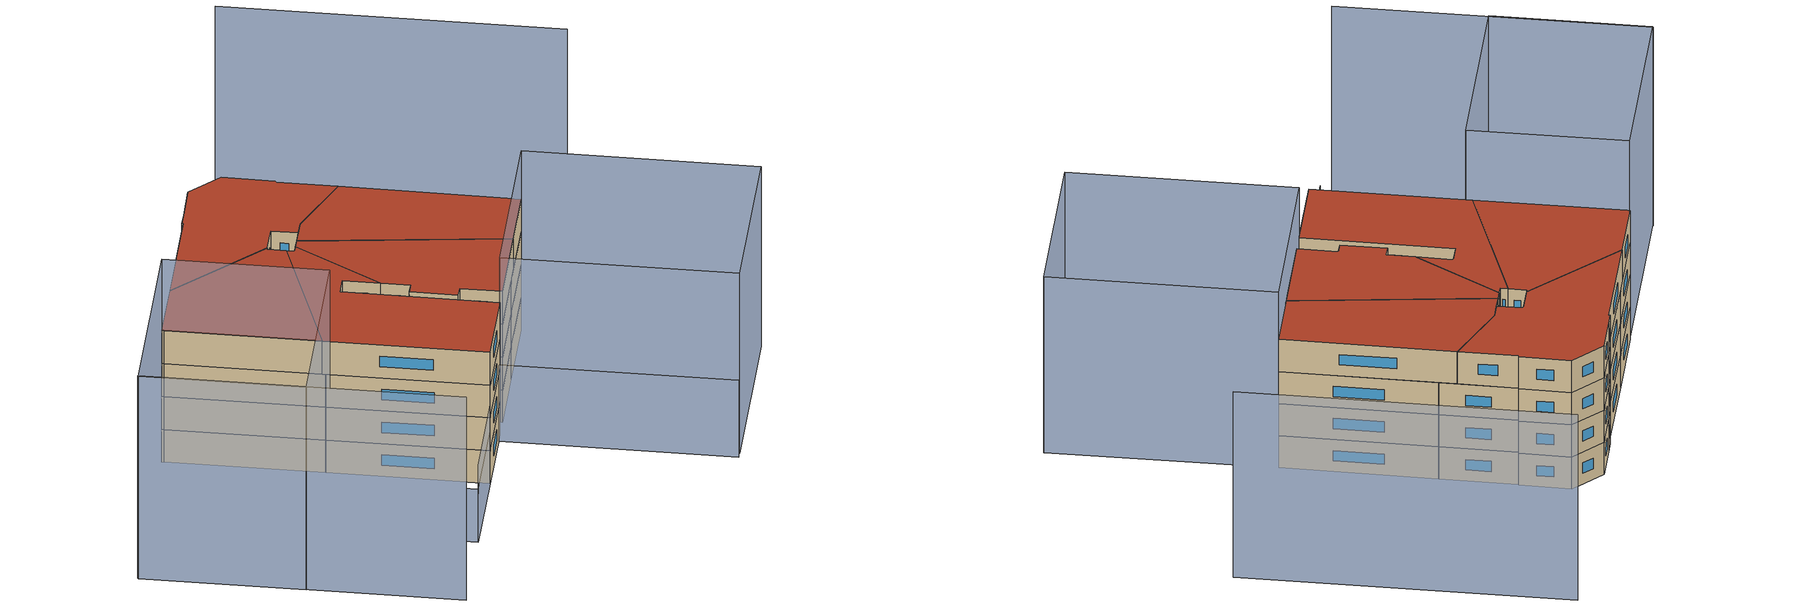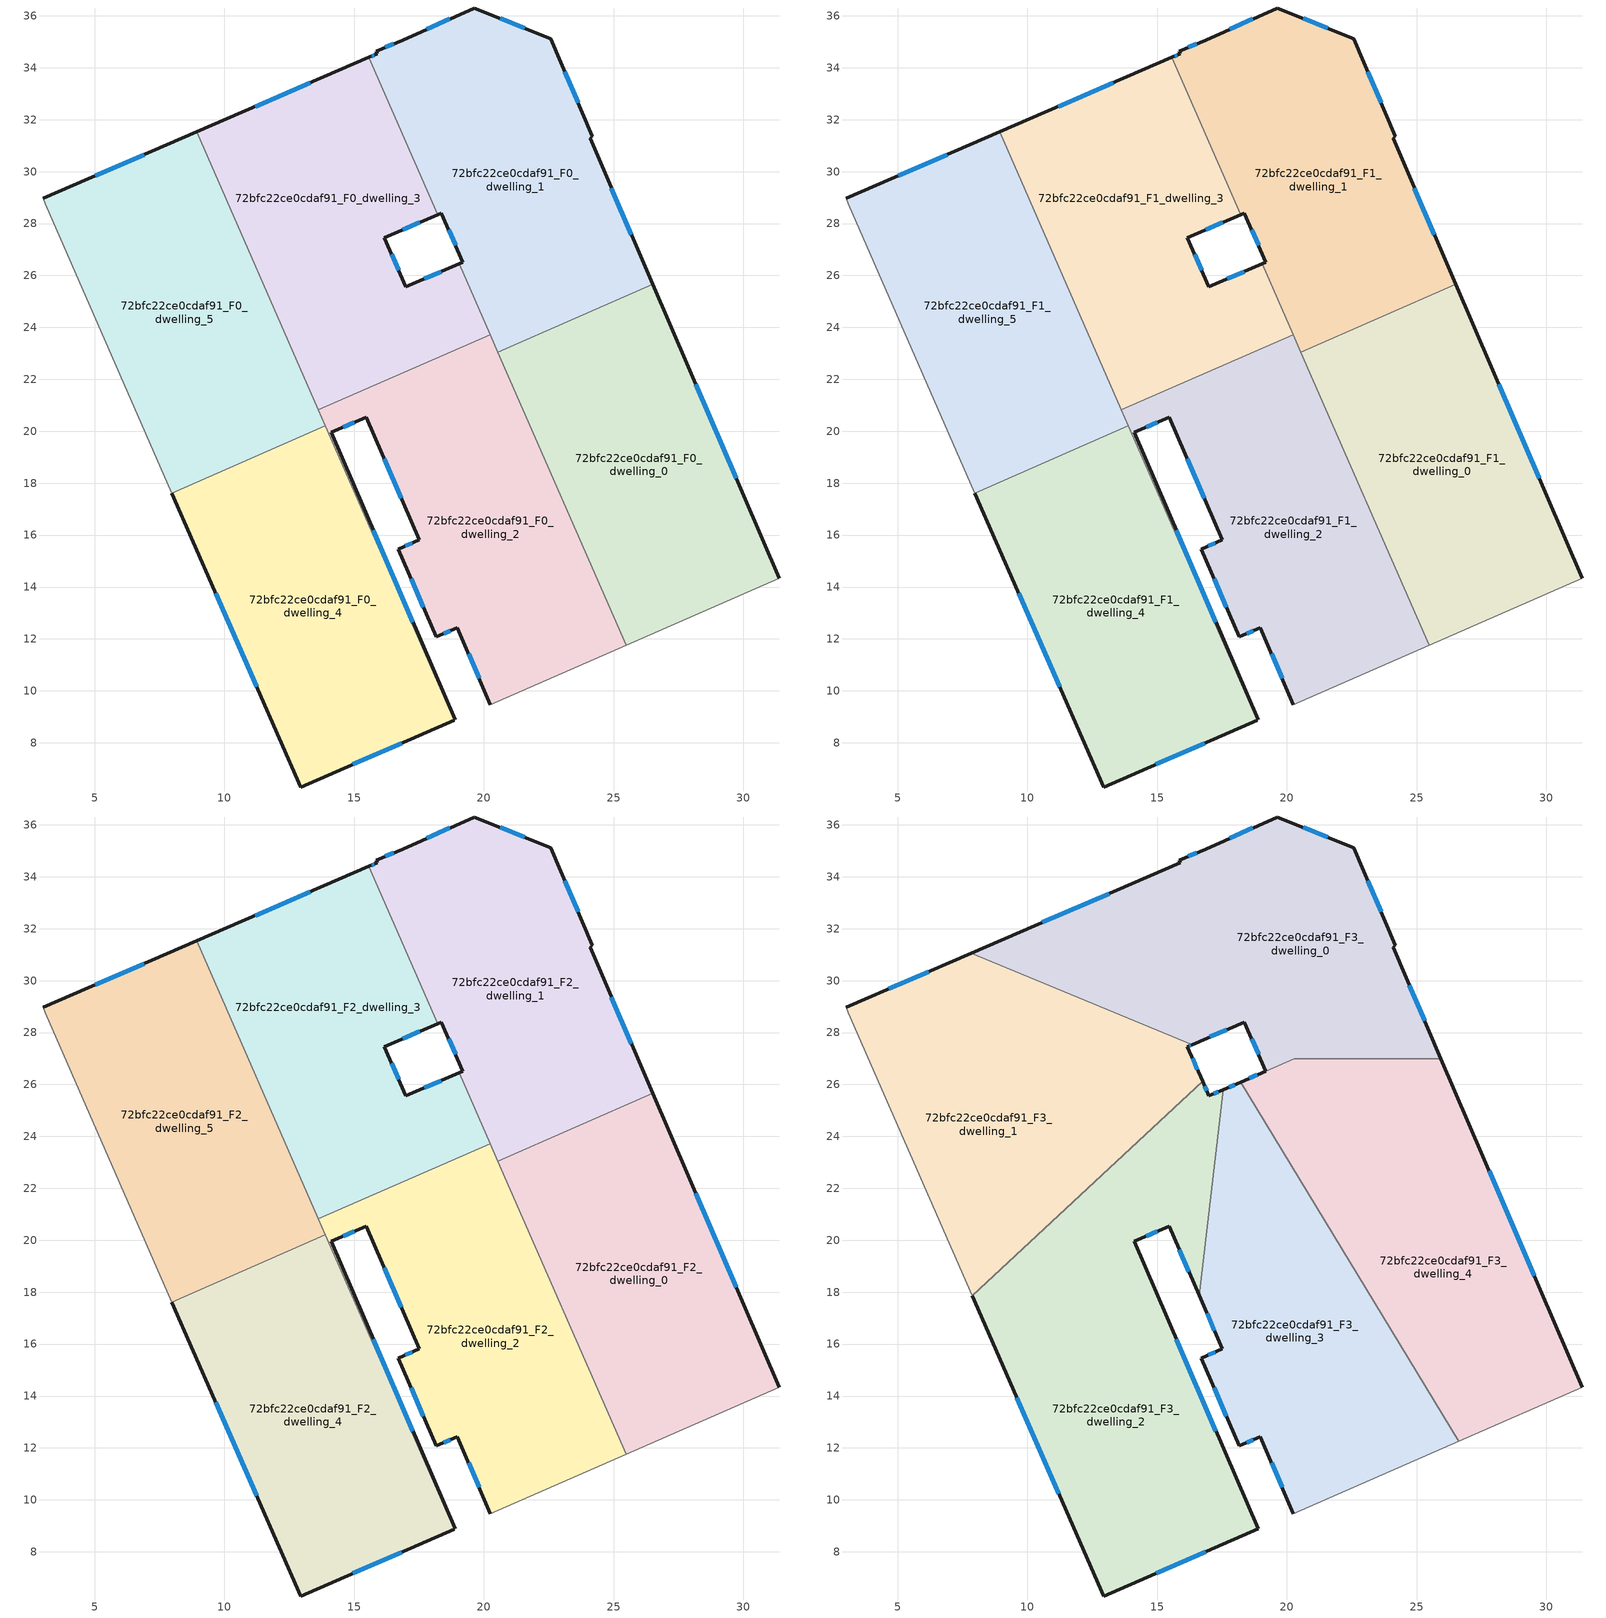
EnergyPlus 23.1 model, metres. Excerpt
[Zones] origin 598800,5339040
72bfc22ce0cdaf91_F0_dwelling_0
 floor ground (EU_floor_Construction): 26.51,25.66 31.38,14.33 25.48,11.76 20.54,23.05 z0
 wall outside (EU_wall_Construction): 31.38,14.33 26.51,25.66 z0:3
 wall to 72bfc22ce0cdaf91_F0_dwelling_1 (EU_wall_Construction): 26.51,25.66 20.54,23.05 z0:3
 wall adiabatic (EU_wall_Construction): 25.48,11.76 31.38,14.33 z0:3
 wall to 72bfc22ce0cdaf91_F0_dwelling_2 (EU_wall_Construction): 20.54,23.05 25.48,11.76 z0:3
 window (EU_Window_Construction): 29.72,18.18 28.16,21.81 z1.02:1.98
72bfc22ce0cdaf91_F0_dwelling_1
 floor ground (EU_floor_Construction): 22.58,35.12 24.17,31.37 24.09,31.28 26.51,25.66 20.54,23.05 19.05,26.45 19.19,26.51 18.36,28.41 18.22,28.34 15.57,34.4 15.9,34.54 15.85,34.64 16.86,35.07 19.62,36.3 z0
 wall outside (EU_wall_Construction): 26.51,25.66 24.09,31.28 24.17,31.37 22.58,35.12 19.62,36.3 16.86,35.07 15.85,34.64 15.9,34.54 15.57,34.4 / 18.22,28.34 18.36,28.41 19.19,26.51 19.05,26.45 z0:3
 wall to 72bfc22ce0cdaf91_F0_dwelling_3 (EU_wall_Construction): 15.57,34.4 18.22,28.34 / 19.05,26.45 20.25,23.72 z0:3
 wall to 72bfc22ce0cdaf91_F0_dwelling_2 (EU_wall_Construction): 20.25,23.72 20.54,23.05 z0:3
 window (EU_Window_Construction): 25.68,27.57 24.91,29.37 / 18.64,27.76 18.91,27.16 / 15.78,34.49 15.68,34.45 / 16.52,34.92 16.2,34.78 / 18.68,35.88 17.8,35.49 / 21.57,35.52 20.63,35.9 / 23.63,32.65 23.12,33.85 z1.02:1.98
72bfc22ce0cdaf91_F0_dwelling_2
 floor ground (EU_floor_Construction): 20.25,23.72 25.48,11.76 20.25,9.47 18.98,12.43 18.17,12.08 16.7,15.46 17.51,15.81 15.47,20.55 14.11,19.95 18.89,8.88 18.85,8.86 13.62,20.82 z0
 wall outside (EU_wall_Construction): 18.89,8.88 14.11,19.95 15.47,20.55 17.51,15.81 16.7,15.46 18.17,12.08 18.98,12.43 20.25,9.47 z0:3
 wall adiabatic (EU_wall_Construction): 18.85,8.86 18.89,8.88 / 20.25,9.47 25.48,11.76 z0:3
 wall to 72bfc22ce0cdaf91_F0_dwelling_3 (EU_wall_Construction): 20.25,23.72 13.62,20.82 z0:3
 wall to 72bfc22ce0cdaf91_F0_dwelling_4 (EU_wall_Construction): 13.89,20.21 18.85,8.86 z0:3
 wall to 72bfc22ce0cdaf91_F0_dwelling_5 (EU_wall_Construction): 13.62,20.82 13.89,20.21 z0:3
 window (EU_Window_Construction): 17.2,14.31 17.67,13.23 / 17.24,15.69 16.98,15.58 / 16.17,18.94 16.82,17.42 / 14.57,20.16 15.01,20.35 / 17.27,12.65 15.74,16.19 / 19.41,11.42 19.82,10.48 / 18.44,12.2 18.71,12.31 z1.02:1.98
72bfc22ce0cdaf91_F0_dwelling_3
 floor ground (EU_floor_Construction): 15.57,34.4 18.22,28.34 16.17,27.46 16.99,25.56 19.05,26.45 20.25,23.72 13.62,20.82 8.93,31.53 z0
 wall outside (EU_wall_Construction): 19.05,26.45 16.99,25.56 16.17,27.46 18.22,28.34 / 15.57,34.4 8.93,31.53 z0:3
 wall to 72bfc22ce0cdaf91_F0_dwelling_5 (EU_wall_Construction): 8.93,31.53 13.62,20.82 z0:3
 window (EU_Window_Construction): 16.87,27.76 17.52,28.04 / 16.71,26.21 16.45,26.81 / 18.35,26.15 17.69,25.87 / 13.31,33.42 11.19,32.51 z1.02:1.98
72bfc22ce0cdaf91_F0_dwelling_4
 floor ground (EU_floor_Construction): 13.89,20.21 18.85,8.86 12.94,6.3 7.98,17.62 z0
 wall outside (EU_wall_Construction): 7.98,17.62 12.94,6.3 18.85,8.86 z0:3
 wall to 72bfc22ce0cdaf91_F0_dwelling_5 (EU_wall_Construction): 13.89,20.21 7.98,17.62 z0:3
 window (EU_Window_Construction): 9.67,13.77 11.25,10.15 / 14.95,7.17 16.84,7.99 z1.02:1.98
72bfc22ce0cdaf91_F0_dwelling_5
 floor ground (EU_floor_Construction): 8.93,31.53 13.89,20.21 7.98,17.62 3.11,28.76 3.03,28.97 z0
 wall outside (EU_wall_Construction): 8.93,31.53 3.03,28.97 z0:3
 wall adiabatic (EU_wall_Construction): 3.03,28.97 3.11,28.76 7.98,17.62 z0:3
 window (EU_Window_Construction): 6.92,30.66 5.04,29.84 z1.02:1.98
72bfc22ce0cdaf91_F1_dwelling_0
 floor to 72bfc22ce0cdaf91_F0_dwelling_0 (EU_floor_Construction): 26.51,25.66 31.38,14.33 25.48,11.76 20.54,23.05 z3
 wall outside (EU_wall_Construction): 31.38,14.33 26.51,25.66 z3:6
 wall to 72bfc22ce0cdaf91_F1_dwelling_1 (EU_wall_Construction): 26.51,25.66 20.54,23.05 z3:6
 wall adiabatic (EU_wall_Construction): 25.48,11.76 31.38,14.33 z3:6
 wall to 72bfc22ce0cdaf91_F1_dwelling_2 (EU_wall_Construction): 20.54,23.05 25.48,11.76 z3:6
 window (EU_Window_Construction): 29.72,18.18 28.16,21.81 z4.02:4.98
72bfc22ce0cdaf91_F1_dwelling_1
 floor to 72bfc22ce0cdaf91_F0_dwelling_1 (EU_floor_Construction): 22.58,35.12 24.17,31.37 24.09,31.28 26.51,25.66 20.54,23.05 19.05,26.45 19.19,26.51 18.36,28.41 18.22,28.34 15.57,34.4 15.9,34.54 15.85,34.64 16.86,35.07 19.62,36.3 z3
 wall outside (EU_wall_Construction): 26.51,25.66 24.09,31.28 24.17,31.37 22.58,35.12 19.62,36.3 16.86,35.07 15.85,34.64 15.9,34.54 15.57,34.4 / 18.22,28.34 18.36,28.41 19.19,26.51 19.05,26.45 z3:6
 wall to 72bfc22ce0cdaf91_F1_dwelling_3 (EU_wall_Construction): 15.57,34.4 18.22,28.34 / 19.05,26.45 20.25,23.72 z3:6
 wall to 72bfc22ce0cdaf91_F1_dwelling_2 (EU_wall_Construction): 20.25,23.72 20.54,23.05 z3:6
 window (EU_Window_Construction): 25.68,27.57 24.91,29.37 / 18.64,27.76 18.91,27.16 / 15.78,34.49 15.68,34.45 / 16.52,34.92 16.2,34.78 / 18.68,35.88 17.8,35.49 / 21.57,35.52 20.63,35.9 / 23.63,32.65 23.12,33.85 z4.02:4.98
72bfc22ce0cdaf91_F1_dwelling_2
 floor to 72bfc22ce0cdaf91_F0_dwelling_2 (EU_floor_Construction): 20.25,23.72 25.48,11.76 20.25,9.47 18.98,12.43 18.17,12.08 16.7,15.46 17.51,15.81 15.47,20.55 14.11,19.95 18.89,8.88 18.85,8.86 13.62,20.82 z3
 wall outside (EU_wall_Construction): 18.89,8.88 14.11,19.95 15.47,20.55 17.51,15.81 16.7,15.46 18.17,12.08 18.98,12.43 20.25,9.47 z3:6
 wall adiabatic (EU_wall_Construction): 18.85,8.86 18.89,8.88 / 20.25,9.47 25.48,11.76 z3:6
 wall to 72bfc22ce0cdaf91_F1_dwelling_3 (EU_wall_Construction): 20.25,23.72 13.62,20.82 z3:6
 wall to 72bfc22ce0cdaf91_F1_dwelling_4 (EU_wall_Construction): 13.89,20.21 18.85,8.86 z3:6
 wall to 72bfc22ce0cdaf91_F1_dwelling_5 (EU_wall_Construction): 13.62,20.82 13.89,20.21 z3:6
 window (EU_Window_Construction): 17.2,14.31 17.67,13.23 / 17.24,15.69 16.98,15.58 / 16.17,18.94 16.82,17.42 / 14.57,20.16 15.01,20.35 / 17.27,12.65 15.74,16.19 / 19.41,11.42 19.82,10.48 / 18.44,12.2 18.71,12.31 z4.02:4.98
72bfc22ce0cdaf91_F1_dwelling_3
 floor to 72bfc22ce0cdaf91_F0_dwelling_3 (EU_floor_Construction): 15.57,34.4 18.22,28.34 16.17,27.46 16.99,25.56 19.05,26.45 20.25,23.72 13.62,20.82 8.93,31.53 z3
 wall outside (EU_wall_Construction): 19.05,26.45 16.99,25.56 16.17,27.46 18.22,28.34 / 15.57,34.4 8.93,31.53 z3:6
 wall to 72bfc22ce0cdaf91_F1_dwelling_5 (EU_wall_Construction): 8.93,31.53 13.62,20.82 z3:6
 window (EU_Window_Construction): 16.87,27.76 17.52,28.04 / 16.71,26.21 16.45,26.81 / 18.35,26.15 17.69,25.87 / 13.31,33.42 11.19,32.51 z4.02:4.98
72bfc22ce0cdaf91_F1_dwelling_4
 floor to 72bfc22ce0cdaf91_F0_dwelling_4 (EU_floor_Construction): 13.89,20.21 18.85,8.86 12.94,6.3 7.98,17.62 z3
 wall outside (EU_wall_Construction): 7.98,17.62 12.94,6.3 18.85,8.86 z3:6
 wall to 72bfc22ce0cdaf91_F1_dwelling_5 (EU_wall_Construction): 13.89,20.21 7.98,17.62 z3:6
 window (EU_Window_Construction): 9.67,13.77 11.25,10.15 / 14.95,7.17 16.84,7.99 z4.02:4.98
72bfc22ce0cdaf91_F1_dwelling_5
 floor to 72bfc22ce0cdaf91_F0_dwelling_5 (EU_floor_Construction): 8.93,31.53 13.89,20.21 7.98,17.62 3.11,28.76 3.03,28.97 z3
 wall outside (EU_wall_Construction): 8.93,31.53 3.03,28.97 z3:6
 wall adiabatic (EU_wall_Construction): 3.03,28.97 3.11,28.76 7.98,17.62 z3:6
 window (EU_Window_Construction): 6.92,30.66 5.04,29.84 z4.02:4.98
72bfc22ce0cdaf91_F2_dwelling_0
 floor to 72bfc22ce0cdaf91_F1_dwelling_0 (EU_floor_Construction): 26.51,25.66 31.38,14.33 25.48,11.76 20.54,23.05 z6
 wall outside (EU_wall_Construction): 31.38,14.33 26.51,25.66 z6:9
 wall to 72bfc22ce0cdaf91_F2_dwelling_1 (EU_wall_Construction): 26.51,25.66 20.54,23.05 z6:9
 wall adiabatic (EU_wall_Construction): 25.48,11.76 31.38,14.33 z6:9
 wall to 72bfc22ce0cdaf91_F2_dwelling_2 (EU_wall_Construction): 20.54,23.05 25.48,11.76 z6:9
 window (EU_Window_Construction): 29.72,18.18 28.16,21.81 z7.02:7.98
72bfc22ce0cdaf91_F2_dwelling_1
 floor to 72bfc22ce0cdaf91_F1_dwelling_1 (EU_floor_Construction): 22.58,35.12 24.17,31.37 24.09,31.28 26.51,25.66 20.54,23.05 19.05,26.45 19.19,26.51 18.36,28.41 18.22,28.34 15.57,34.4 15.9,34.54 15.85,34.64 16.86,35.07 19.62,36.3 z6
 wall outside (EU_wall_Construction): 26.51,25.66 24.09,31.28 24.17,31.37 22.58,35.12 19.62,36.3 16.86,35.07 15.85,34.64 15.9,34.54 15.57,34.4 / 18.22,28.34 18.36,28.41 19.19,26.51 19.05,26.45 z6:9
 wall to 72bfc22ce0cdaf91_F2_dwelling_3 (EU_wall_Construction): 15.57,34.4 18.22,28.34 / 19.05,26.45 20.25,23.72 z6:9
 wall to 72bfc22ce0cdaf91_F2_dwelling_2 (EU_wall_Construction): 20.25,23.72 20.54,23.05 z6:9
 window (EU_Window_Construction): 25.68,27.57 24.91,29.37 / 18.64,27.76 18.91,27.16 / 15.78,34.49 15.68,34.45 / 16.52,34.92 16.2,34.78 / 18.68,35.88 17.8,35.49 / 21.57,35.52 20.63,35.9 / 23.63,32.65 23.12,33.85 z7.02:7.98
72bfc22ce0cdaf91_F2_dwelling_2
 floor to 72bfc22ce0cdaf91_F1_dwelling_2 (EU_floor_Construction): 20.25,23.72 25.48,11.76 20.25,9.47 18.98,12.43 18.17,12.08 16.7,15.46 17.51,15.81 15.47,20.55 14.11,19.95 18.89,8.88 18.85,8.86 13.62,20.82 z6
 wall outside (EU_wall_Construction): 18.89,8.88 14.11,19.95 15.47,20.55 17.51,15.81 16.7,15.46 18.17,12.08 18.98,12.43 20.25,9.47 z6:9
 wall adiabatic (EU_wall_Construction): 18.85,8.86 18.89,8.88 / 20.25,9.47 25.48,11.76 z6:9
 wall to 72bfc22ce0cdaf91_F2_dwelling_3 (EU_wall_Construction): 20.25,23.72 13.62,20.82 z6:9
 wall to 72bfc22ce0cdaf91_F2_dwelling_4 (EU_wall_Construction): 13.89,20.21 18.85,8.86 z6:9
 wall to 72bfc22ce0cdaf91_F2_dwelling_5 (EU_wall_Construction): 13.62,20.82 13.89,20.21 z6:9
 window (EU_Window_Construction): 17.2,14.31 17.67,13.23 / 17.24,15.69 16.98,15.58 / 16.17,18.94 16.82,17.42 / 14.57,20.16 15.01,20.35 / 17.27,12.65 15.74,16.19 / 19.41,11.42 19.82,10.48 / 18.44,12.2 18.71,12.31 z7.02:7.98
72bfc22ce0cdaf91_F2_dwelling_3
 floor to 72bfc22ce0cdaf91_F1_dwelling_3 (EU_floor_Construction): 15.57,34.4 18.22,28.34 16.17,27.46 16.99,25.56 19.05,26.45 20.25,23.72 13.62,20.82 8.93,31.53 z6
 wall outside (EU_wall_Construction): 19.05,26.45 16.99,25.56 16.17,27.46 18.22,28.34 / 15.57,34.4 8.93,31.53 z6:9
 wall to 72bfc22ce0cdaf91_F2_dwelling_5 (EU_wall_Construction): 8.93,31.53 13.62,20.82 z6:9
 window (EU_Window_Construction): 16.87,27.76 17.52,28.04 / 16.71,26.21 16.45,26.81 / 18.35,26.15 17.69,25.87 / 13.31,33.42 11.19,32.51 z7.02:7.98
72bfc22ce0cdaf91_F2_dwelling_4
 floor to 72bfc22ce0cdaf91_F1_dwelling_4 (EU_floor_Construction): 13.89,20.21 18.85,8.86 12.94,6.3 7.98,17.62 z6
 wall outside (EU_wall_Construction): 7.98,17.62 12.94,6.3 18.85,8.86 z6:9
 wall to 72bfc22ce0cdaf91_F2_dwelling_5 (EU_wall_Construction): 13.89,20.21 7.98,17.62 z6:9
 window (EU_Window_Construction): 9.67,13.77 11.25,10.15 / 14.95,7.17 16.84,7.99 z7.02:7.98
 ceiling adiabatic (EU_roof_Construction): 18.85,8.86 13.89,20.21 7.98,17.62 12.94,6.3 z9
72bfc22ce0cdaf91_F2_dwelling_5
 floor to 72bfc22ce0cdaf91_F1_dwelling_5 (EU_floor_Construction): 8.93,31.53 13.89,20.21 7.98,17.62 3.11,28.76 3.03,28.97 z6
 wall outside (EU_wall_Construction): 8.93,31.53 3.03,28.97 z6:9
 wall adiabatic (EU_wall_Construction): 3.03,28.97 3.11,28.76 7.98,17.62 z6:9
 window (EU_Window_Construction): 6.92,30.66 5.04,29.84 z7.02:7.98
72bfc22ce0cdaf91_F3_dwelling_0
 floor to 72bfc22ce0cdaf91_F2_dwelling_1 (EU_floor_Construction): 22.58,35.12 24.17,31.37 24.09,31.28 25.94,26.99 20.28,26.99 19.19,26.51 18.36,28.41 18.22,28.35 15.57,34.4 15.9,34.54 15.85,34.64 16.86,35.07 19.62,36.3 z9
 floor to 72bfc22ce0cdaf91_F2_dwelling_3 (EU_floor_Construction): 15.57,34.4 18.22,28.35 16.35,27.54 9.43,30.4 8.93,31.53 z9
 floor to 72bfc22ce0cdaf91_F2_dwelling_5 (EU_floor_Construction): 8.93,31.53 9.43,30.4 7.84,31.05 z9
 wall outside (EU_wall_Construction): 16.35,27.54 18.36,28.41 19.19,26.51 / 25.94,26.99 24.09,31.28 24.17,31.37 22.58,35.12 19.62,36.3 16.86,35.07 15.85,34.64 15.9,34.54 7.84,31.05 z9:12
 wall to 72bfc22ce0cdaf91_F3_dwelling_1 (EU_wall_Construction): 7.84,31.05 16.35,27.54 z9:12
 wall to 72bfc22ce0cdaf91_F3_dwelling_4 (EU_wall_Construction): 20.29,26.99 25.94,26.99 / 19.19,26.51 20.28,26.99 z9:12
 window (EU_Window_Construction): 17.03,27.83 17.68,28.11 / 13.15,33.35 10.58,32.24 / 16.52,34.92 16.2,34.78 / 18.68,35.88 17.8,35.49 / 21.57,35.52 20.63,35.9 / 23.63,32.65 23.12,33.85 / 25.31,28.45 24.72,29.82 / 18.64,27.76 18.91,27.16 z10.02:10.98
 roof outside (EU_roof_Construction): 25.94,26.99 24.09,31.28 24.17,31.37 22.58,35.12 19.62,36.3 16.86,35.07 15.85,34.64 15.9,34.54 7.84,31.05 16.35,27.54 18.36,28.41 19.19,26.51 20.28,26.99 z12
72bfc22ce0cdaf91_F3_dwelling_1
 floor to 72bfc22ce0cdaf91_F2_dwelling_5 (EU_floor_Construction): 9.43,30.4 12.88,22.52 7.88,17.86 3.11,28.76 3.03,28.97 7.84,31.05 z9
 floor to 72bfc22ce0cdaf91_F2_dwelling_3 (EU_floor_Construction): 16.35,27.54 16.17,27.46 16.75,26.12 12.88,22.52 9.43,30.4 z9
 wall outside (EU_wall_Construction): 7.84,31.05 3.03,28.97 / 16.75,26.12 16.17,27.46 16.35,27.54 z9:12
 wall to 72bfc22ce0cdaf91_F3_dwelling_2 (EU_wall_Construction): 7.88,17.86 16.75,26.12 z9:12
 wall adiabatic (EU_wall_Construction): 3.03,28.97 3.11,28.76 7.88,17.86 z9:12
 window (EU_Window_Construction): 6.2,30.35 4.67,29.68 / 16.23,27.49 16.29,27.51 / 16.55,26.58 16.37,27 z10.02:10.98
 roof outside (EU_roof_Construction): 16.75,26.12 16.17,27.46 16.35,27.54 7.84,31.05 3.03,28.97 3.11,28.76 7.88,17.86 z12
72bfc22ce0cdaf91_F3_dwelling_2
 floor to 72bfc22ce0cdaf91_F2_dwelling_5 (EU_floor_Construction): 12.88,22.52 13.89,20.21 7.98,17.62 7.88,17.86 z9
 floor to 72bfc22ce0cdaf91_F2_dwelling_2 (EU_floor_Construction): 17.14,22.36 16.62,17.89 15.47,20.55 14.11,19.95 18.89,8.88 18.85,8.86 13.62,20.82 z9
 floor to 72bfc22ce0cdaf91_F2_dwelling_3 (EU_floor_Construction): 17.54,25.8 17.14,22.36 13.62,20.82 12.88,22.52 16.75,26.12 16.99,25.56 z9
 floor adiabatic (EU_floor_Construction): 13.89,20.21 18.85,8.86 18.89,8.88 12.94,6.3 7.88,17.86 7.98,17.62 z9
 wall outside (EU_wall_Construction): 7.88,17.86 12.94,6.3 18.89,8.88 14.11,19.95 15.47,20.55 16.62,17.88 / 17.54,25.8 16.99,25.56 16.75,26.12 z9:12
 wall to 72bfc22ce0cdaf91_F3_dwelling_3 (EU_wall_Construction): 16.62,17.88 17.54,25.8 z9:12
 window (EU_Window_Construction): 9.6,13.92 11.22,10.23 / 16.91,25.75 16.83,25.93 / 17.35,25.72 17.18,25.64 / 15.86,19.64 16.23,18.79 / 14.57,20.16 15.01,20.35 / 17.27,12.65 15.74,16.19 / 14.96,7.17 16.87,8 z10.02:10.98
 roof outside (EU_roof_Construction): 18.89,8.88 14.11,19.95 15.47,20.55 16.62,17.88 17.54,25.8 16.99,25.56 16.75,26.12 7.88,17.86 12.94,6.3 z12
72bfc22ce0cdaf91_F3_dwelling_3
 floor to 72bfc22ce0cdaf91_F2_dwelling_2 (EU_floor_Construction): 21.77,20.24 25.48,11.76 20.25,9.47 18.98,12.43 18.17,12.08 16.7,15.46 17.51,15.81 16.62,17.89 17.14,22.36 19.78,23.52 z9
 floor to 72bfc22ce0cdaf91_F2_dwelling_0 (EU_floor_Construction): 21.77,20.24 26.61,12.25 25.48,11.76 z9
 floor to 72bfc22ce0cdaf91_F2_dwelling_3 (EU_floor_Construction): 18.22,26.09 19.78,23.52 17.14,22.36 17.54,25.8 z9
 wall outside (EU_wall_Construction): 16.62,17.88 17.51,15.81 16.7,15.46 18.17,12.08 18.98,12.43 20.25,9.47 / 18.22,26.09 17.54,25.8 z9:12
 wall to 72bfc22ce0cdaf91_F3_dwelling_4 (EU_wall_Construction): 26.61,12.25 18.22,26.09 z9:12
 wall adiabatic (EU_wall_Construction): 20.25,9.47 26.61,12.25 z9:12
 window (EU_Window_Construction): 18.44,12.2 18.71,12.31 / 17.2,14.31 17.67,13.23 / 17.24,15.69 16.98,15.58 / 16.92,17.18 17.21,16.52 / 17.99,25.99 17.77,25.9 / 19.41,11.42 19.82,10.48 z10.02:10.98
 roof outside (EU_roof_Construction): 26.61,12.25 18.22,26.09 17.54,25.8 16.62,17.88 17.51,15.81 16.7,15.46 18.17,12.08 18.98,12.43 20.25,9.47 z12
72bfc22ce0cdaf91_F3_dwelling_4
 floor to 72bfc22ce0cdaf91_F2_dwelling_0 (EU_floor_Construction): 26.51,25.66 31.38,14.33 26.61,12.25 21.77,20.25 20.54,23.05 z9
 floor to 72bfc22ce0cdaf91_F2_dwelling_1 (EU_floor_Construction): 25.94,26.99 26.51,25.66 20.54,23.05 19.05,26.45 20.29,26.99 z9
 floor to 72bfc22ce0cdaf91_F2_dwelling_2 (EU_floor_Construction): 20.25,23.72 21.77,20.25 19.78,23.52 z9
 floor to 72bfc22ce0cdaf91_F2_dwelling_3 (EU_floor_Construction): 19.05,26.45 20.25,23.72 19.78,23.52 18.22,26.09 z9
 wall outside (EU_wall_Construction): 31.38,14.33 25.94,26.99 / 19.18,26.51 18.22,26.09 z9:12
 wall adiabatic (EU_wall_Construction): 26.61,12.25 31.38,14.33 z9:12
 window (EU_Window_Construction): 29.52,18.64 27.79,22.68 / 18.85,26.37 18.55,26.24 z10.02:10.98
 roof outside (EU_roof_Construction): 31.38,14.33 25.94,26.99 20.29,26.99 18.22,26.09 26.61,12.25 z12
shading: 5.91,3.24 18.04,8.54 / 18.04,8.54 25.28,-8.04 z0:7; 18.52,8.71 31.38,14.33 / 31.38,14.33 38.6,-2.23 / 38.6,-2.23 25.75,-7.84 / 25.75,-7.84 18.52,8.71 z0:16.4; -10.95,22.88 -1.07,0.21 / -11,22.81 3.06,28.94 / 3.06,28.94 8.11,17.35 / 8.11,17.35 -5.95,11.23 / -5.95,11.23 -11,22.81 z0:18.5; 5.92,3.23 2.28,11.57 / 2.28,11.57 9.3,14.63 / 9.3,14.63 12.94,6.3 / 12.94,6.3 5.92,3.23 z0:4.8; 45.73,18.66 35.12,42.93 z0:17.3
[Building]
EU S2 Campaign: North Axis=0; Terrain=City; Solar Distribution=FullExterior
[Site:Location]
Vienna: Latitude=48; Longitude=16.5; Time Zone=1; Elevation=183
[SizingPeriod:WeatherFileDays]
AnnualSizingPeriod: Begin Month=1; Begin Day of Month=1; End Month=12; End Day of Month=31; Day of Week for Start Day=Monday; Use Weather File Daylight Saving Period=No; Use Weather File Rain and Snow Indicators=No
[MATERIAL]
EU_InternalMass_Material: Roughness=MediumRough; Thickness=0.1; Conductivity=1; Density=1800; Specific Heat=900; Thermal Absorptance=0.9; Solar Absorptance=0.7; Visible Absorptance=0.7
[MATERIAL:NOMASS] Roughness=MediumRough; Thermal Absorptance=0.9; Solar Absorptance=0.7; Visible Absorptance=0.7
Name | Thermal Resistance
EU_wall_NoMass | 0.942466
EU_roof_NoMass | 0.551687
EU_floor_NoMass | 0.66527
[WINDOWMATERIAL:SIMPLEGLAZINGSYSTEM]
EU_Window_SimpleGlazing: UFactor=2.03367; Solar Heat Gain Coefficient=0.65; Visible Transmittance=0.65
[CONSTRUCTION]
EU_wall_Construction: EU_wall_NoMass
EU_roof_Construction: EU_roof_NoMass
EU_floor_Construction: EU_floor_NoMass
EU_Window_Construction: EU_Window_SimpleGlazing
EU_InternalMass_Construction: EU_InternalMass_Material
[ZONE] Type=1; Multiplier=1; Ceiling Height=autocalculate; Floor Area=autocalculate; Part of Total Floor Area=Yes
Name | Volume
72bfc22ce0cdaf91_F0_dwelling_0; 72bfc22ce0cdaf91_F1_dwelling_0; 72bfc22ce0cdaf91_F2_dwelling_0 | 239.381
72bfc22ce0cdaf91_F3_dwelling_0 | 288.177
72bfc22ce0cdaf91_F0_dwelling_1; 72bfc22ce0cdaf91_F1_dwelling_1; 72bfc22ce0cdaf91_F2_dwelling_1 | 239.388
72bfc22ce0cdaf91_F3_dwelling_1 | 287.242
72bfc22ce0cdaf91_F0_dwelling_2; 72bfc22ce0cdaf91_F1_dwelling_2; 72bfc22ce0cdaf91_F2_dwelling_2 | 239.39
72bfc22ce0cdaf91_F3_dwelling_2 | 325.041
72bfc22ce0cdaf91_F0_dwelling_3; 72bfc22ce0cdaf91_F1_dwelling_3; 72bfc22ce0cdaf91_F2_dwelling_3 | 239.385
72bfc22ce0cdaf91_F3_dwelling_3 | 249.458
72bfc22ce0cdaf91_F0_dwelling_4; 72bfc22ce0cdaf91_F1_dwelling_4; 72bfc22ce0cdaf91_F2_dwelling_4 | 239.357
72bfc22ce0cdaf91_F3_dwelling_4 | 286.332
72bfc22ce0cdaf91_F0_dwelling_5; 72bfc22ce0cdaf91_F1_dwelling_5; 72bfc22ce0cdaf91_F2_dwelling_5 | 239.366
[INTERNALMASS] Construction=EU_InternalMass_Construction
Name | Zone or ZoneList | Surface Area
72bfc22ce0cdaf91_F0_dwelling_0_EU_InternalMass | 72bfc22ce0cdaf91_F0_dwelling_0 | 79.7926
72bfc22ce0cdaf91_F0_dwelling_1_EU_InternalMass | 72bfc22ce0cdaf91_F0_dwelling_1 | 79.7959
72bfc22ce0cdaf91_F0_dwelling_2_EU_InternalMass | 72bfc22ce0cdaf91_F0_dwelling_2 | 79.7969
72bfc22ce0cdaf91_F0_dwelling_3_EU_InternalMass | 72bfc22ce0cdaf91_F0_dwelling_3 | 79.7939
72bfc22ce0cdaf91_F0_dwelling_4_EU_InternalMass | 72bfc22ce0cdaf91_F0_dwelling_4 | 79.7871
72bfc22ce0cdaf91_F0_dwelling_5_EU_InternalMass | 72bfc22ce0cdaf91_F0_dwelling_5 | 79.7874
72bfc22ce0cdaf91_F1_dwelling_0_EU_InternalMass | 72bfc22ce0cdaf91_F1_dwelling_0 | 79.7926
72bfc22ce0cdaf91_F1_dwelling_1_EU_InternalMass | 72bfc22ce0cdaf91_F1_dwelling_1 | 79.7959
72bfc22ce0cdaf91_F1_dwelling_2_EU_InternalMass | 72bfc22ce0cdaf91_F1_dwelling_2 | 79.7969
72bfc22ce0cdaf91_F1_dwelling_3_EU_InternalMass | 72bfc22ce0cdaf91_F1_dwelling_3 | 79.7939
72bfc22ce0cdaf91_F1_dwelling_4_EU_InternalMass | 72bfc22ce0cdaf91_F1_dwelling_4 | 79.7871
72bfc22ce0cdaf91_F1_dwelling_5_EU_InternalMass | 72bfc22ce0cdaf91_F1_dwelling_5 | 79.7874
72bfc22ce0cdaf91_F2_dwelling_0_EU_InternalMass | 72bfc22ce0cdaf91_F2_dwelling_0 | 79.7926
72bfc22ce0cdaf91_F2_dwelling_1_EU_InternalMass | 72bfc22ce0cdaf91_F2_dwelling_1 | 79.7959
72bfc22ce0cdaf91_F2_dwelling_2_EU_InternalMass | 72bfc22ce0cdaf91_F2_dwelling_2 | 79.7969
72bfc22ce0cdaf91_F2_dwelling_3_EU_InternalMass | 72bfc22ce0cdaf91_F2_dwelling_3 | 79.7939
72bfc22ce0cdaf91_F2_dwelling_4_EU_InternalMass | 72bfc22ce0cdaf91_F2_dwelling_4 | 79.7871
72bfc22ce0cdaf91_F2_dwelling_5_EU_InternalMass | 72bfc22ce0cdaf91_F2_dwelling_5 | 79.7874
72bfc22ce0cdaf91_F3_dwelling_0_EU_InternalMass | 72bfc22ce0cdaf91_F3_dwelling_0 | 96.0586
72bfc22ce0cdaf91_F3_dwelling_1_EU_InternalMass | 72bfc22ce0cdaf91_F3_dwelling_1 | 95.7474
72bfc22ce0cdaf91_F3_dwelling_2_EU_InternalMass | 72bfc22ce0cdaf91_F3_dwelling_2 | 108.348
72bfc22ce0cdaf91_F3_dwelling_3_EU_InternalMass | 72bfc22ce0cdaf91_F3_dwelling_3 | 83.1525
72bfc22ce0cdaf91_F3_dwelling_4_EU_InternalMass | 72bfc22ce0cdaf91_F3_dwelling_4 | 95.4437
[OTHEREQUIPMENT] Fuel Type=Electricity; Design Level Calculation Method=Watts/Area; Power per Zone Floor Area=1; Fraction Latent=0; Fraction Radiant=0; Fraction Lost=0; Carbon Dioxide Generation Rate=0; EndUse Subcategory=EU_Step8_InternalGains
Name | Zone or ZoneList or Space or SpaceList | Schedule
EU_Step8_InternalGain_72bfc22ce0cdaf91_F0_dwelling_0_f000 | 72bfc22ce0cdaf91_F0_dwelling_0 | EU_Step8_GainSchedule_72bfc22ce0cdaf91_F0_dwelling_0_f000
EU_Step8_InternalGain_72bfc22ce0cdaf91_F0_dwelling_1_f000 | 72bfc22ce0cdaf91_F0_dwelling_1 | EU_Step8_GainSchedule_72bfc22ce0cdaf91_F0_dwelling_1_f000
EU_Step8_InternalGain_72bfc22ce0cdaf91_F0_dwelling_2_f000 | 72bfc22ce0cdaf91_F0_dwelling_2 | EU_Step8_GainSchedule_72bfc22ce0cdaf91_F0_dwelling_2_f000
EU_Step8_InternalGain_72bfc22ce0cdaf91_F0_dwelling_3_f000 | 72bfc22ce0cdaf91_F0_dwelling_3 | EU_Step8_GainSchedule_72bfc22ce0cdaf91_F0_dwelling_3_f000
EU_Step8_InternalGain_72bfc22ce0cdaf91_F0_dwelling_4_f000 | 72bfc22ce0cdaf91_F0_dwelling_4 | EU_Step8_GainSchedule_72bfc22ce0cdaf91_F0_dwelling_4_f000
EU_Step8_InternalGain_72bfc22ce0cdaf91_F0_dwelling_5_f000 | 72bfc22ce0cdaf91_F0_dwelling_5 | EU_Step8_GainSchedule_72bfc22ce0cdaf91_F0_dwelling_5_f000
EU_Step8_InternalGain_72bfc22ce0cdaf91_F1_dwelling_0_f000 | 72bfc22ce0cdaf91_F1_dwelling_0 | EU_Step8_GainSchedule_72bfc22ce0cdaf91_F1_dwelling_0_f000
EU_Step8_InternalGain_72bfc22ce0cdaf91_F1_dwelling_1_f000 | 72bfc22ce0cdaf91_F1_dwelling_1 | EU_Step8_GainSchedule_72bfc22ce0cdaf91_F1_dwelling_1_f000
EU_Step8_InternalGain_72bfc22ce0cdaf91_F1_dwelling_2_f000 | 72bfc22ce0cdaf91_F1_dwelling_2 | EU_Step8_GainSchedule_72bfc22ce0cdaf91_F1_dwelling_2_f000
EU_Step8_InternalGain_72bfc22ce0cdaf91_F1_dwelling_3_f000 | 72bfc22ce0cdaf91_F1_dwelling_3 | EU_Step8_GainSchedule_72bfc22ce0cdaf91_F1_dwelling_3_f000
EU_Step8_InternalGain_72bfc22ce0cdaf91_F1_dwelling_4_f000 | 72bfc22ce0cdaf91_F1_dwelling_4 | EU_Step8_GainSchedule_72bfc22ce0cdaf91_F1_dwelling_4_f000
EU_Step8_InternalGain_72bfc22ce0cdaf91_F1_dwelling_5_f000 | 72bfc22ce0cdaf91_F1_dwelling_5 | EU_Step8_GainSchedule_72bfc22ce0cdaf91_F1_dwelling_5_f000
EU_Step8_InternalGain_72bfc22ce0cdaf91_F2_dwelling_0_f000 | 72bfc22ce0cdaf91_F2_dwelling_0 | EU_Step8_GainSchedule_72bfc22ce0cdaf91_F2_dwelling_0_f000
EU_Step8_InternalGain_72bfc22ce0cdaf91_F2_dwelling_1_f000 | 72bfc22ce0cdaf91_F2_dwelling_1 | EU_Step8_GainSchedule_72bfc22ce0cdaf91_F2_dwelling_1_f000
EU_Step8_InternalGain_72bfc22ce0cdaf91_F2_dwelling_2_f000 | 72bfc22ce0cdaf91_F2_dwelling_2 | EU_Step8_GainSchedule_72bfc22ce0cdaf91_F2_dwelling_2_f000
EU_Step8_InternalGain_72bfc22ce0cdaf91_F2_dwelling_3_f000 | 72bfc22ce0cdaf91_F2_dwelling_3 | EU_Step8_GainSchedule_72bfc22ce0cdaf91_F2_dwelling_3_f000
EU_Step8_InternalGain_72bfc22ce0cdaf91_F2_dwelling_4_f000 | 72bfc22ce0cdaf91_F2_dwelling_4 | EU_Step8_GainSchedule_72bfc22ce0cdaf91_F2_dwelling_4_f000
EU_Step8_InternalGain_72bfc22ce0cdaf91_F2_dwelling_5_f000 | 72bfc22ce0cdaf91_F2_dwelling_5 | EU_Step8_GainSchedule_72bfc22ce0cdaf91_F2_dwelling_5_f000
EU_Step8_InternalGain_72bfc22ce0cdaf91_F3_dwelling_0_f000 | 72bfc22ce0cdaf91_F3_dwelling_0 | EU_Step8_GainSchedule_72bfc22ce0cdaf91_F3_dwelling_0_f000
EU_Step8_InternalGain_72bfc22ce0cdaf91_F3_dwelling_1_f000 | 72bfc22ce0cdaf91_F3_dwelling_1 | EU_Step8_GainSchedule_72bfc22ce0cdaf91_F3_dwelling_1_f000
EU_Step8_InternalGain_72bfc22ce0cdaf91_F3_dwelling_2_f000 | 72bfc22ce0cdaf91_F3_dwelling_2 | EU_Step8_GainSchedule_72bfc22ce0cdaf91_F3_dwelling_2_f000
EU_Step8_InternalGain_72bfc22ce0cdaf91_F3_dwelling_3_f000 | 72bfc22ce0cdaf91_F3_dwelling_3 | EU_Step8_GainSchedule_72bfc22ce0cdaf91_F3_dwelling_3_f000
EU_Step8_InternalGain_72bfc22ce0cdaf91_F3_dwelling_4_f000 | 72bfc22ce0cdaf91_F3_dwelling_4 | EU_Step8_GainSchedule_72bfc22ce0cdaf91_F3_dwelling_4_f000
[ZONEVENTILATION:DESIGNFLOWRATE] Schedule=EU_AlwaysOn; Design Flow Rate Calculation Method=AirChanges/Hour; Air Changes per Hour=0.530523; Ventilation Type=Natural; Fan Pressure Rise=0; Fan Total Efficiency=1; Constant Term Coefficient=1; Temperature Term Coefficient=0; Velocity Term Coefficient=0; Velocity Squared Term Coefficient=0; Minimum Indoor Temperature=-100; Maximum Indoor Temperature=100; Delta Temperature=-100; Minimum Outdoor Temperature=-100; Maximum Outdoor Temperature=100; Maximum Wind Speed=40
Name | Zone or ZoneList or Space or SpaceList
EU_ConstantAir_72bfc22ce0cdaf91_F0_dwelling_0 | 72bfc22ce0cdaf91_F0_dwelling_0
EU_ConstantAir_72bfc22ce0cdaf91_F0_dwelling_1 | 72bfc22ce0cdaf91_F0_dwelling_1
EU_ConstantAir_72bfc22ce0cdaf91_F0_dwelling_2 | 72bfc22ce0cdaf91_F0_dwelling_2
EU_ConstantAir_72bfc22ce0cdaf91_F0_dwelling_3 | 72bfc22ce0cdaf91_F0_dwelling_3
EU_ConstantAir_72bfc22ce0cdaf91_F0_dwelling_4 | 72bfc22ce0cdaf91_F0_dwelling_4
EU_ConstantAir_72bfc22ce0cdaf91_F0_dwelling_5 | 72bfc22ce0cdaf91_F0_dwelling_5
EU_ConstantAir_72bfc22ce0cdaf91_F1_dwelling_0 | 72bfc22ce0cdaf91_F1_dwelling_0
EU_ConstantAir_72bfc22ce0cdaf91_F1_dwelling_1 | 72bfc22ce0cdaf91_F1_dwelling_1
EU_ConstantAir_72bfc22ce0cdaf91_F1_dwelling_2 | 72bfc22ce0cdaf91_F1_dwelling_2
EU_ConstantAir_72bfc22ce0cdaf91_F1_dwelling_3 | 72bfc22ce0cdaf91_F1_dwelling_3
EU_ConstantAir_72bfc22ce0cdaf91_F1_dwelling_4 | 72bfc22ce0cdaf91_F1_dwelling_4
EU_ConstantAir_72bfc22ce0cdaf91_F1_dwelling_5 | 72bfc22ce0cdaf91_F1_dwelling_5
EU_ConstantAir_72bfc22ce0cdaf91_F2_dwelling_0 | 72bfc22ce0cdaf91_F2_dwelling_0
EU_ConstantAir_72bfc22ce0cdaf91_F2_dwelling_1 | 72bfc22ce0cdaf91_F2_dwelling_1
EU_ConstantAir_72bfc22ce0cdaf91_F2_dwelling_2 | 72bfc22ce0cdaf91_F2_dwelling_2
EU_ConstantAir_72bfc22ce0cdaf91_F2_dwelling_3 | 72bfc22ce0cdaf91_F2_dwelling_3
EU_ConstantAir_72bfc22ce0cdaf91_F2_dwelling_4 | 72bfc22ce0cdaf91_F2_dwelling_4
EU_ConstantAir_72bfc22ce0cdaf91_F2_dwelling_5 | 72bfc22ce0cdaf91_F2_dwelling_5
EU_ConstantAir_72bfc22ce0cdaf91_F3_dwelling_0 | 72bfc22ce0cdaf91_F3_dwelling_0
EU_ConstantAir_72bfc22ce0cdaf91_F3_dwelling_1 | 72bfc22ce0cdaf91_F3_dwelling_1
EU_ConstantAir_72bfc22ce0cdaf91_F3_dwelling_2 | 72bfc22ce0cdaf91_F3_dwelling_2
EU_ConstantAir_72bfc22ce0cdaf91_F3_dwelling_3 | 72bfc22ce0cdaf91_F3_dwelling_3
EU_ConstantAir_72bfc22ce0cdaf91_F3_dwelling_4 | 72bfc22ce0cdaf91_F3_dwelling_4
[HVACTEMPLATE:THERMOSTAT] Constant Heating Setpoint=20; Constant Cooling Setpoint=50
EU_HeatOnly_72bfc22ce0cdaf91_F0_dwelling_0; EU_HeatOnly_72bfc22ce0cdaf91_F0_dwelling_1; EU_HeatOnly_72bfc22ce0cdaf91_F0_dwelling_2; EU_HeatOnly_72bfc22ce0cdaf91_F0_dwelling_3; EU_HeatOnly_72bfc22ce0cdaf91_F0_dwelling_4; EU_HeatOnly_72bfc22ce0cdaf91_F0_dwelling_5; EU_HeatOnly_72bfc22ce0cdaf91_F1_dwelling_0; EU_HeatOnly_72bfc22ce0cdaf91_F1_dwelling_1; EU_HeatOnly_72bfc22ce0cdaf91_F1_dwelling_2; EU_HeatOnly_72bfc22ce0cdaf91_F1_dwelling_3; EU_HeatOnly_72bfc22ce0cdaf91_F1_dwelling_4; EU_HeatOnly_72bfc22ce0cdaf91_F1_dwelling_5; EU_HeatOnly_72bfc22ce0cdaf91_F2_dwelling_0; EU_HeatOnly_72bfc22ce0cdaf91_F2_dwelling_1; EU_HeatOnly_72bfc22ce0cdaf91_F2_dwelling_2; EU_HeatOnly_72bfc22ce0cdaf91_F2_dwelling_3; EU_HeatOnly_72bfc22ce0cdaf91_F2_dwelling_4; EU_HeatOnly_72bfc22ce0cdaf91_F2_dwelling_5; EU_HeatOnly_72bfc22ce0cdaf91_F3_dwelling_0; EU_HeatOnly_72bfc22ce0cdaf91_F3_dwelling_1; EU_HeatOnly_72bfc22ce0cdaf91_F3_dwelling_2; EU_HeatOnly_72bfc22ce0cdaf91_F3_dwelling_3; EU_HeatOnly_72bfc22ce0cdaf91_F3_dwelling_4
[HVACTEMPLATE:ZONE:IDEALLOADSAIRSYSTEM] System Availability Schedule=EU_AlwaysOn; Maximum Heating Supply Air Temperature=50; Minimum Cooling Supply Air Temperature=13; Maximum Heating Supply Air Humidity Ratio=0.0156; Minimum Cooling Supply Air Humidity Ratio=0.0077; Heating Limit=NoLimit; Cooling Limit=NoLimit; Heating Availability Schedule=EU_AlwaysOn; Cooling Availability Schedule=EU_CoolingOff; Dehumidification Control Type=ConstantSensibleHeatRatio; Cooling Sensible Heat Ratio=0.7; Dehumidification Setpoint=60; Humidification Control Type=None; Humidification Setpoint=30; Outdoor Air Method=None; Outdoor Air Flow Rate per Person=0.00944; Outdoor Air Flow Rate per Zone Floor Area=0; Outdoor Air Flow Rate per Zone=0; Demand Controlled Ventilation Type=None; Outdoor Air Economizer Type=NoEconomizer; Heat Recovery Type=None; Sensible Heat Recovery Effectiveness=0.7; Latent Heat Recovery Effectiveness=0.65
Name | Template Thermostat
72bfc22ce0cdaf91_F0_dwelling_0 | EU_HeatOnly_72bfc22ce0cdaf91_F0_dwelling_0
72bfc22ce0cdaf91_F0_dwelling_1 | EU_HeatOnly_72bfc22ce0cdaf91_F0_dwelling_1
72bfc22ce0cdaf91_F0_dwelling_2 | EU_HeatOnly_72bfc22ce0cdaf91_F0_dwelling_2
72bfc22ce0cdaf91_F0_dwelling_3 | EU_HeatOnly_72bfc22ce0cdaf91_F0_dwelling_3
72bfc22ce0cdaf91_F0_dwelling_4 | EU_HeatOnly_72bfc22ce0cdaf91_F0_dwelling_4
72bfc22ce0cdaf91_F0_dwelling_5 | EU_HeatOnly_72bfc22ce0cdaf91_F0_dwelling_5
72bfc22ce0cdaf91_F1_dwelling_0 | EU_HeatOnly_72bfc22ce0cdaf91_F1_dwelling_0
72bfc22ce0cdaf91_F1_dwelling_1 | EU_HeatOnly_72bfc22ce0cdaf91_F1_dwelling_1
72bfc22ce0cdaf91_F1_dwelling_2 | EU_HeatOnly_72bfc22ce0cdaf91_F1_dwelling_2
72bfc22ce0cdaf91_F1_dwelling_3 | EU_HeatOnly_72bfc22ce0cdaf91_F1_dwelling_3
72bfc22ce0cdaf91_F1_dwelling_4 | EU_HeatOnly_72bfc22ce0cdaf91_F1_dwelling_4
72bfc22ce0cdaf91_F1_dwelling_5 | EU_HeatOnly_72bfc22ce0cdaf91_F1_dwelling_5
72bfc22ce0cdaf91_F2_dwelling_0 | EU_HeatOnly_72bfc22ce0cdaf91_F2_dwelling_0
72bfc22ce0cdaf91_F2_dwelling_1 | EU_HeatOnly_72bfc22ce0cdaf91_F2_dwelling_1
72bfc22ce0cdaf91_F2_dwelling_2 | EU_HeatOnly_72bfc22ce0cdaf91_F2_dwelling_2
72bfc22ce0cdaf91_F2_dwelling_3 | EU_HeatOnly_72bfc22ce0cdaf91_F2_dwelling_3
72bfc22ce0cdaf91_F2_dwelling_4 | EU_HeatOnly_72bfc22ce0cdaf91_F2_dwelling_4
72bfc22ce0cdaf91_F2_dwelling_5 | EU_HeatOnly_72bfc22ce0cdaf91_F2_dwelling_5
72bfc22ce0cdaf91_F3_dwelling_0 | EU_HeatOnly_72bfc22ce0cdaf91_F3_dwelling_0
72bfc22ce0cdaf91_F3_dwelling_1 | EU_HeatOnly_72bfc22ce0cdaf91_F3_dwelling_1
72bfc22ce0cdaf91_F3_dwelling_2 | EU_HeatOnly_72bfc22ce0cdaf91_F3_dwelling_2
72bfc22ce0cdaf91_F3_dwelling_3 | EU_HeatOnly_72bfc22ce0cdaf91_F3_dwelling_3
72bfc22ce0cdaf91_F3_dwelling_4 | EU_HeatOnly_72bfc22ce0cdaf91_F3_dwelling_4
[SIZING:ZONE] Zone Cooling Design Supply Air Temperature Input Method=SupplyAirTemperature; Zone Cooling Design Supply Air Temperature=13; Zone Heating Design Supply Air Temperature Input Method=SupplyAirTemperature; Zone Heating Design Supply Air Temperature=50; Zone Cooling Design Supply Air Humidity Ratio=0.008; Zone Heating Design Supply Air Humidity Ratio=0.008; Cooling Design Air Flow Method=DesignDay; Cooling Design Air Flow Rate=0; Cooling Minimum Air Flow per Zone Floor Area=0.000762; Cooling Minimum Air Flow=0; Cooling Minimum Air Flow Fraction=0.2; Heating Design Air Flow Method=DesignDay; Heating Design Air Flow Rate=0; Heating Maximum Air Flow per Zone Floor Area=0.002032; Heating Maximum Air Flow=0.141576; Heating Maximum Air Flow Fraction=0.3; Account for Dedicated Outdoor Air System=No; Dedicated Outdoor Air System Control Strategy=NeutralSupplyAir; Dedicated Outdoor Air Low Setpoint Temperature for Design=autosize; Dedicated Outdoor Air High Setpoint Temperature for Design=autosize; Zone Load Sizing Method=Sensible Load Only No Latent Load; Zone Latent Cooling Design Supply Air Humidity Ratio Input Method=HumidityRatioDifference; Zone Cooling Design Supply Air Humidity Ratio Difference=0.005; Zone Latent Heating Design Supply Air Humidity Ratio Input Method=HumidityRatioDifference; Zone Humidification Design Supply Air Humidity Ratio Difference=0.005
72bfc22ce0cdaf91_F0_dwelling_0; 72bfc22ce0cdaf91_F0_dwelling_1; 72bfc22ce0cdaf91_F0_dwelling_2; 72bfc22ce0cdaf91_F0_dwelling_3; 72bfc22ce0cdaf91_F0_dwelling_4; 72bfc22ce0cdaf91_F0_dwelling_5; 72bfc22ce0cdaf91_F1_dwelling_0; 72bfc22ce0cdaf91_F1_dwelling_1; 72bfc22ce0cdaf91_F1_dwelling_2; 72bfc22ce0cdaf91_F1_dwelling_3; 72bfc22ce0cdaf91_F1_dwelling_4; 72bfc22ce0cdaf91_F1_dwelling_5; 72bfc22ce0cdaf91_F2_dwelling_0; 72bfc22ce0cdaf91_F2_dwelling_1; 72bfc22ce0cdaf91_F2_dwelling_2; 72bfc22ce0cdaf91_F2_dwelling_3; 72bfc22ce0cdaf91_F2_dwelling_4; 72bfc22ce0cdaf91_F2_dwelling_5; 72bfc22ce0cdaf91_F3_dwelling_0; 72bfc22ce0cdaf91_F3_dwelling_1; 72bfc22ce0cdaf91_F3_dwelling_2; 72bfc22ce0cdaf91_F3_dwelling_3; 72bfc22ce0cdaf91_F3_dwelling_4
[SCHEDULE:CONSTANT]
Name | Hourly Value
EU_AlwaysOn | 1
EU_CoolingOff | 0
[SCHEDULE:FILE] Column Number=1; Rows to Skip at Top=0; Number of Hours of Data=8760; Column Separator=Comma; Interpolate to Timestep=No; Minutes per Item=60; Adjust Schedule for Daylight Savings=Yes
Name | File
EU_Step8_GainSchedule_72bfc22ce0cdaf91_F0_dwelling_0_f000 | ../../schedules/72bfc22ce0cdaf91/72bfc22ce0cdaf91_F0_dwelling_0_f000_gain.csv
EU_Step8_GainSchedule_72bfc22ce0cdaf91_F0_dwelling_1_f000 | ../../schedules/72bfc22ce0cdaf91/72bfc22ce0cdaf91_F0_dwelling_1_f000_gain.csv
EU_Step8_GainSchedule_72bfc22ce0cdaf91_F0_dwelling_2_f000 | ../../schedules/72bfc22ce0cdaf91/72bfc22ce0cdaf91_F0_dwelling_2_f000_gain.csv
EU_Step8_GainSchedule_72bfc22ce0cdaf91_F0_dwelling_3_f000 | ../../schedules/72bfc22ce0cdaf91/72bfc22ce0cdaf91_F0_dwelling_3_f000_gain.csv
EU_Step8_GainSchedule_72bfc22ce0cdaf91_F0_dwelling_4_f000 | ../../schedules/72bfc22ce0cdaf91/72bfc22ce0cdaf91_F0_dwelling_4_f000_gain.csv
EU_Step8_GainSchedule_72bfc22ce0cdaf91_F0_dwelling_5_f000 | ../../schedules/72bfc22ce0cdaf91/72bfc22ce0cdaf91_F0_dwelling_5_f000_gain.csv
EU_Step8_GainSchedule_72bfc22ce0cdaf91_F1_dwelling_0_f000 | ../../schedules/72bfc22ce0cdaf91/72bfc22ce0cdaf91_F1_dwelling_0_f000_gain.csv
EU_Step8_GainSchedule_72bfc22ce0cdaf91_F1_dwelling_1_f000 | ../../schedules/72bfc22ce0cdaf91/72bfc22ce0cdaf91_F1_dwelling_1_f000_gain.csv
EU_Step8_GainSchedule_72bfc22ce0cdaf91_F1_dwelling_2_f000 | ../../schedules/72bfc22ce0cdaf91/72bfc22ce0cdaf91_F1_dwelling_2_f000_gain.csv
EU_Step8_GainSchedule_72bfc22ce0cdaf91_F1_dwelling_3_f000 | ../../schedules/72bfc22ce0cdaf91/72bfc22ce0cdaf91_F1_dwelling_3_f000_gain.csv
EU_Step8_GainSchedule_72bfc22ce0cdaf91_F1_dwelling_4_f000 | ../../schedules/72bfc22ce0cdaf91/72bfc22ce0cdaf91_F1_dwelling_4_f000_gain.csv
EU_Step8_GainSchedule_72bfc22ce0cdaf91_F1_dwelling_5_f000 | ../../schedules/72bfc22ce0cdaf91/72bfc22ce0cdaf91_F1_dwelling_5_f000_gain.csv
EU_Step8_GainSchedule_72bfc22ce0cdaf91_F2_dwelling_0_f000 | ../../schedules/72bfc22ce0cdaf91/72bfc22ce0cdaf91_F2_dwelling_0_f000_gain.csv
EU_Step8_GainSchedule_72bfc22ce0cdaf91_F2_dwelling_1_f000 | ../../schedules/72bfc22ce0cdaf91/72bfc22ce0cdaf91_F2_dwelling_1_f000_gain.csv
EU_Step8_GainSchedule_72bfc22ce0cdaf91_F2_dwelling_2_f000 | ../../schedules/72bfc22ce0cdaf91/72bfc22ce0cdaf91_F2_dwelling_2_f000_gain.csv
EU_Step8_GainSchedule_72bfc22ce0cdaf91_F2_dwelling_3_f000 | ../../schedules/72bfc22ce0cdaf91/72bfc22ce0cdaf91_F2_dwelling_3_f000_gain.csv
EU_Step8_GainSchedule_72bfc22ce0cdaf91_F2_dwelling_4_f000 | ../../schedules/72bfc22ce0cdaf91/72bfc22ce0cdaf91_F2_dwelling_4_f000_gain.csv
EU_Step8_GainSchedule_72bfc22ce0cdaf91_F2_dwelling_5_f000 | ../../schedules/72bfc22ce0cdaf91/72bfc22ce0cdaf91_F2_dwelling_5_f000_gain.csv
EU_Step8_GainSchedule_72bfc22ce0cdaf91_F3_dwelling_0_f000 | ../../schedules/72bfc22ce0cdaf91/72bfc22ce0cdaf91_F3_dwelling_0_f000_gain.csv
EU_Step8_GainSchedule_72bfc22ce0cdaf91_F3_dwelling_1_f000 | ../../schedules/72bfc22ce0cdaf91/72bfc22ce0cdaf91_F3_dwelling_1_f000_gain.csv
EU_Step8_GainSchedule_72bfc22ce0cdaf91_F3_dwelling_2_f000 | ../../schedules/72bfc22ce0cdaf91/72bfc22ce0cdaf91_F3_dwelling_2_f000_gain.csv
EU_Step8_GainSchedule_72bfc22ce0cdaf91_F3_dwelling_3_f000 | ../../schedules/72bfc22ce0cdaf91/72bfc22ce0cdaf91_F3_dwelling_3_f000_gain.csv
EU_Step8_GainSchedule_72bfc22ce0cdaf91_F3_dwelling_4_f000 | ../../schedules/72bfc22ce0cdaf91/72bfc22ce0cdaf91_F3_dwelling_4_f000_gain.csv
